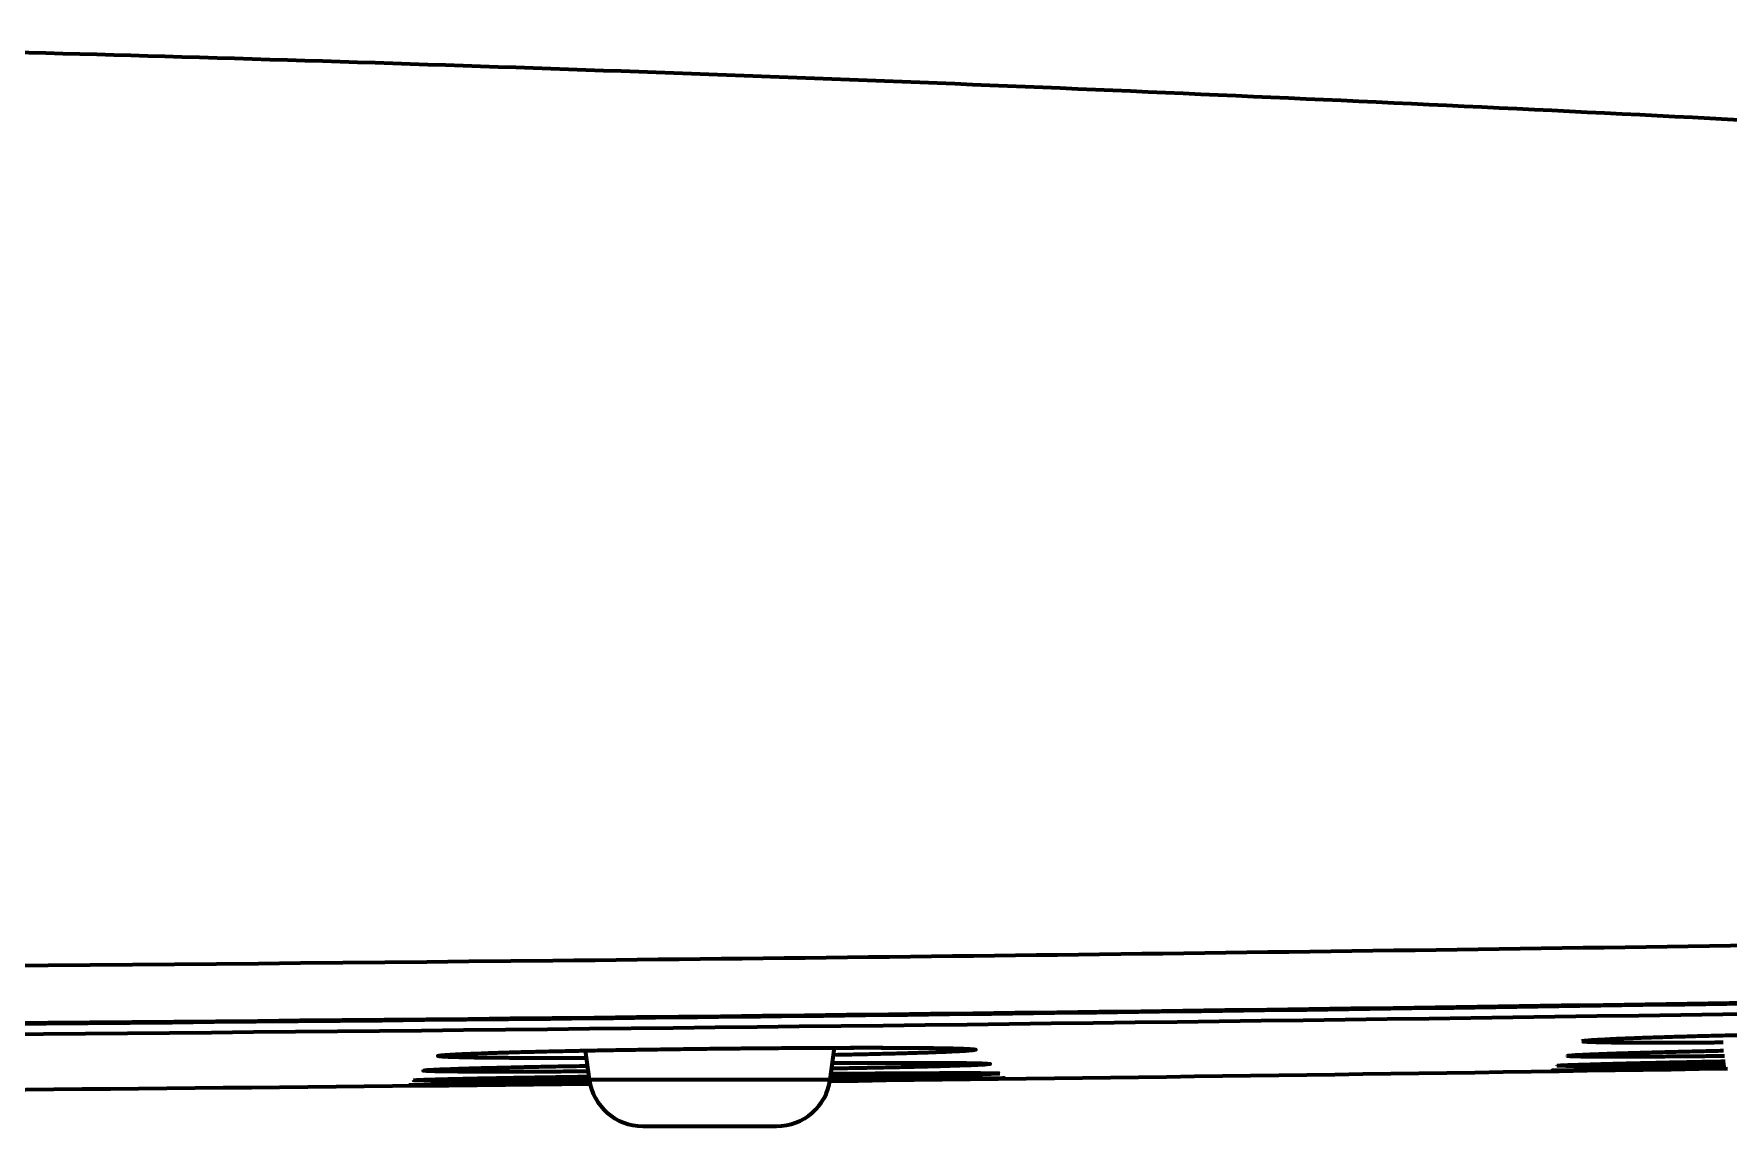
# Model space of a CAD drawing. Extents: x 1919 to 2339, y -1533 to -939.
# Drawn here: x 2106.19 to 2112.43, y -1192.62 to -1188.59 of the extents above; entities that cross this region are included whole.
import ezdxf

# ---------------------------------------------------------------- set-up
doc = ezdxf.new("R2010")
doc.units = 0
doc.header["$LTSCALE"] = 7
doc.header["$MEASUREMENT"] = 0
doc.linetypes.add('CENTER', pattern=[2, 1.25, -0.25, 0.25, -0.25])
doc.layers.add('1', color=1, linetype='CENTER')

msp = doc.modelspace()

# ---------------------------------------------------------------- linework, layer by layer
at = {"layer": '1', "color": 7, "linetype": 'Continuous', "lineweight": 70}
for p, q in [((2108.2213, -1192.3391), (2108.2362, -1192.4454)), ((2109.1244, -1192.4454), (2109.1407, -1192.3285)), ((2111.8036, -1192.395), (2111.8034, -1192.3946)), ((2111.8398, -1192.3591), (2111.8397, -1192.3584)), ((2108.2362, -1192.4454), (2109.1244, -1192.4454)), ((2109.7486, -1192.4234), (2109.7484, -1192.4237)), ((2108.4342, -1192.6177), (2108.9263, -1192.6177))]:
    msp.add_line(p, q, dxfattribs=at)
for centre, radius, start, end in [((2098.1805, -291.6362), 900.8816, 270.6960033, 270.9063289), ((2098.1805, -291.6362), 900.8816, 270.4281412, 270.6397413), ((2108.4342, -1192.4177), 0.2, 187.96961, 270), ((2108.9263, -1192.4177), 0.2, 270, 352.03039)]:
    msp.add_arc(centre, radius, start, end, dxfattribs=at)
for points, knots in [([(2127.2506, -1190.0956), (2125.9301, -1189.9508), (2123.2334, -1189.6763), (2119.1553, -1189.3277), (2115.0188, -1189.0403), (2110.8787, -1188.8193), (2106.7809, -1188.6658), (2104.0632, -1188.6079), (2102.7266, -1188.5898)], [0, 0, 0, 0, 0.162131, 0.330841, 0.499532, 0.668206, 0.836864, 1, 1, 1, 1]), ([(2118.0178, -1191.8528), (2117.1919, -1191.87), (2116.3659, -1191.8862), (2114.7137, -1191.9163), (2112.2351, -1191.9583), (2109.7559, -1191.9907), (2104.7965, -1192.0424), (2101.4889, -1192.0596), (2094.8713, -1192.0596), (2088.2563, -1192.0251), (2081.6467, -1191.9217), (2078.3433, -1191.8528)], [0, 0, 0, 0, 0.0625, 0.0625, 0.125, 0.25, 0.25, 0.5, 0.5, 0.75, 1, 1, 1, 1]), ([(2078.3493, -1192.0631), (2081.6518, -1192.1321), (2088.2595, -1192.2355), (2094.8726, -1192.27), (2101.4884, -1192.27), (2108.1015, -1192.2355), (2114.7093, -1192.1321), (2118.0118, -1192.0631)], [0, 0, 0, 0, 0.25, 0.5, 0.5, 0.75, 1, 1, 1, 1]), ([(2117.9994, -1192.0676), (2117.5869, -1192.0762), (2117.1743, -1192.0846), (2116.3491, -1192.1007), (2115.1111, -1192.1241), (2112.222, -1192.1731), (2109.745, -1192.2054), (2104.79, -1192.2571), (2101.4855, -1192.2744), (2094.8741, -1192.2743), (2088.2653, -1192.2399), (2081.662, -1192.1365), (2078.3616, -1192.0676)], [0, 0, 0, 0, 0.03125, 0.03125, 0.0625, 0.125, 0.25, 0.25, 0.5, 0.5, 0.75, 1, 1, 1, 1]), ([(2111.8938, -1192.3043), (2111.8943, -1192.304), (2111.8953, -1192.3038), (2111.8991, -1192.303), (2111.9032, -1192.3024), (2111.9118, -1192.3015), (2111.9151, -1192.3012), (2111.9223, -1192.3006), (2111.9263, -1192.3003), (2111.9394, -1192.2994), (2111.9598, -1192.2981), (2111.9859, -1192.2968), (2112.0077, -1192.2958), (2112.0153, -1192.2954), (2112.0273, -1192.2949), (2112.0314, -1192.2948), (2112.0397, -1192.2944), (2112.044, -1192.2942), (2112.0656, -1192.2934), (2112.1027, -1192.292), (2112.1444, -1192.2905), (2112.1884, -1192.2891), (2112.2116, -1192.2884), (2112.2422, -1192.2875), (2112.2484, -1192.2873), (2112.2608, -1192.2869), (2112.2797, -1192.2864), (2112.299, -1192.2859), (2112.3381, -1192.2848), (2112.3919, -1192.2834), (2112.4488, -1192.2821), (2112.4926, -1192.281), (2112.5074, -1192.2807), (2112.53, -1192.2802), (2112.5375, -1192.28), (2112.5526, -1192.2797), (2112.5602, -1192.2795), (2112.5982, -1192.2787), (2112.6595, -1192.2775), (2112.722, -1192.2763), (2112.7851, -1192.2752), (2112.8169, -1192.2746), (2112.8811, -1192.2735), (2112.913, -1192.273), (2112.9763, -1192.2721), (2113.0391, -1192.2712), (2113.101, -1192.2704), (2113.1394, -1192.2699), (2113.1471, -1192.2699), (2113.1624, -1192.2697), (2113.17, -1192.2696), (2113.1928, -1192.2693), (2113.2078, -1192.2692), (2113.2523, -1192.2687), (2113.3101, -1192.2682), (2113.3649, -1192.2678), (2113.4183, -1192.2675), (2113.4443, -1192.2673), (2113.4695, -1192.2672)], [0, 0, 0, 0, 0.02231, 0.02231, 0.06675, 0.06675, 0.088971, 0.088971, 0.111191, 0.111191, 0.155631, 0.200072, 0.200072, 0.222292, 0.222292, 0.233402, 0.233402, 0.244512, 0.244512, 0.288953, 0.333393, 0.333393, 0.377834, 0.377834, 0.388944, 0.388944, 0.400054, 0.422274, 0.422274, 0.466714, 0.511155, 0.511155, 0.533375, 0.533375, 0.544485, 0.544485, 0.555595, 0.555595, 0.600036, 0.644476, 0.644476, 0.688917, 0.688917, 0.733357, 0.733357, 0.777798, 0.822238, 0.822238, 0.833348, 0.833348, 0.844458, 0.844458, 0.866679, 0.866679, 0.911119, 0.95556, 0.95556, 1, 1, 1, 1]), ([(2107.6794, -1192.3585), (2107.6797, -1192.3584), (2107.6801, -1192.3582), (2107.6816, -1192.3578), (2107.683, -1192.3576), (2107.6884, -1192.3568), (2107.6987, -1192.3556), (2107.7152, -1192.3545), (2107.7299, -1192.3536), (2107.7351, -1192.3533), (2107.7437, -1192.3528), (2107.7466, -1192.3527), (2107.7527, -1192.3524), (2107.7558, -1192.3522), (2107.7719, -1192.3515), (2107.8004, -1192.3502), (2107.8342, -1192.349), (2107.8708, -1192.3477), (2107.8904, -1192.3471), (2107.9167, -1192.3463), (2107.9221, -1192.3461), (2107.9329, -1192.3458), (2107.9493, -1192.3453), (2107.9663, -1192.3449), (2108.0011, -1192.3439), (2108.0495, -1192.3427), (2108.1019, -1192.3415), (2108.1427, -1192.3406), (2108.1566, -1192.3403), (2108.1778, -1192.3399), (2108.1849, -1192.3398), (2108.1992, -1192.3395), (2108.2064, -1192.3393), (2108.2425, -1192.3386), (2108.3014, -1192.3375), (2108.3624, -1192.3365), (2108.4246, -1192.3355), (2108.4562, -1192.335), (2108.5044, -1192.3343), (2108.5205, -1192.334), (2108.5528, -1192.3336), (2108.5689, -1192.3334), (2108.6172, -1192.3328), (2108.6818, -1192.332), (2108.7464, -1192.3313), (2108.7868, -1192.3309), (2108.7949, -1192.3308), (2108.8111, -1192.3306), (2108.8191, -1192.3306), (2108.8434, -1192.3303), (2108.8594, -1192.3302), (2108.9071, -1192.3298), (2108.9696, -1192.3293), (2109.0301, -1192.329), (2109.0895, -1192.3287), (2109.1188, -1192.3286), (2109.1475, -1192.3285)], [0, 0, 0, 0, 0.011619, 0.011619, 0.035726, 0.035726, 0.08394, 0.132154, 0.132154, 0.156261, 0.156261, 0.168314, 0.168314, 0.180367, 0.180367, 0.228581, 0.276795, 0.276795, 0.325008, 0.325008, 0.337062, 0.337062, 0.349115, 0.373222, 0.373222, 0.421436, 0.469649, 0.469649, 0.493756, 0.493756, 0.50581, 0.50581, 0.517863, 0.517863, 0.566077, 0.614291, 0.614291, 0.662504, 0.662504, 0.686611, 0.686611, 0.710718, 0.710718, 0.758932, 0.807145, 0.807145, 0.819199, 0.819199, 0.831252, 0.831252, 0.855359, 0.855359, 0.903573, 0.951786, 0.951786, 1, 1, 1, 1]), ([(2109.1368, -1192.3285), (2109.1626, -1192.3284), (2109.2355, -1192.3283), (2109.3472, -1192.3283), (2109.4601, -1192.3289), (2109.5498, -1192.3301), (2109.6089, -1192.3316), (2109.6356, -1192.333), (2109.6412, -1192.3336), (2109.6412, -1192.3336)], [0, 0, 0, 0, 0.091839, 0.268061, 0.445167, 0.621354, 0.796779, 0.936135, 1, 1, 1, 1]), ([(2109.6573, -1192.3374), (2109.6566, -1192.3375), (2109.6527, -1192.3382), (2109.6465, -1192.3388), (2109.6364, -1192.3397), (2109.6327, -1192.34), (2109.6264, -1192.3404), (2109.6243, -1192.3406), (2109.6197, -1192.3409), (2109.6173, -1192.341), (2109.6051, -1192.3418), (2109.5825, -1192.343), (2109.5542, -1192.3442), (2109.5231, -1192.3454), (2109.5061, -1192.3461), (2109.483, -1192.3469), (2109.4783, -1192.347), (2109.4687, -1192.3473), (2109.4542, -1192.3478), (2109.439, -1192.3483), (2109.4077, -1192.3492), (2109.3638, -1192.3505), (2109.3154, -1192.3517), (2109.2774, -1192.3526), (2109.2644, -1192.3529), (2109.2379, -1192.3535), (2109.2245, -1192.3538), (2109.1888, -1192.3546), (2109.1663, -1192.3551), (2109.1433, -1192.3555)], [0, 0, 0, 0, 0.022324, 0.121985, 0.121985, 0.171815, 0.171815, 0.196731, 0.196731, 0.221646, 0.221646, 0.321307, 0.420968, 0.420968, 0.52063, 0.52063, 0.545545, 0.545545, 0.57046, 0.620291, 0.620291, 0.719952, 0.819613, 0.819613, 0.869444, 0.869444, 0.919274, 0.919274, 1, 1, 1, 1]), ([(2109.1475, -1192.3285), (2109.1761, -1192.3284), (2109.2038, -1192.3283), (2109.2572, -1192.3283), (2109.3087, -1192.3283), (2109.3562, -1192.3284), (2109.3847, -1192.3285), (2109.3903, -1192.3286), (2109.4015, -1192.3286), (2109.407, -1192.3286), (2109.4232, -1192.3287), (2109.4337, -1192.3288), (2109.4641, -1192.3291), (2109.5019, -1192.3294), (2109.5345, -1192.3299), (2109.5569, -1192.3303), (2109.5641, -1192.3305), (2109.5777, -1192.3308), (2109.5841, -1192.3309), (2109.6023, -1192.3314), (2109.6128, -1192.3318), (2109.6308, -1192.3325), (2109.6383, -1192.3329), (2109.6502, -1192.3338), (2109.6546, -1192.3342), (2109.6581, -1192.3348), (2109.6587, -1192.3349), (2109.6597, -1192.3352), (2109.6609, -1192.3355), (2109.6612, -1192.3359), (2109.6607, -1192.3366), (2109.6595, -1192.337), (2109.6573, -1192.3374)], [0, 0, 0, 0, 0.084919, 0.084919, 0.169837, 0.254756, 0.254756, 0.275985, 0.275985, 0.297215, 0.297215, 0.339674, 0.339674, 0.424593, 0.509511, 0.509511, 0.55197, 0.55197, 0.59443, 0.59443, 0.679348, 0.679348, 0.764267, 0.764267, 0.849185, 0.849185, 0.870415, 0.870415, 0.891645, 0.934104, 0.934104, 1, 1, 1, 1]), ([(2111.8397, -1192.3584), (2111.8399, -1192.3584), (2111.8401, -1192.3583), (2111.8418, -1192.3579), (2111.8481, -1192.357), (2111.8608, -1192.3561), (2111.8729, -1192.3553), (2111.8773, -1192.3551), (2111.8845, -1192.3547), (2111.887, -1192.3546), (2111.8923, -1192.3543), (2111.895, -1192.3542), (2111.909, -1192.3535), (2111.9344, -1192.3524), (2111.9656, -1192.3512), (2111.9998, -1192.35), (2112.0183, -1192.3494), (2112.0433, -1192.3486), (2112.0484, -1192.3485), (2112.0588, -1192.3482), (2112.0745, -1192.3477), (2112.0909, -1192.3472), (2112.1244, -1192.3462), (2112.1715, -1192.345), (2112.223, -1192.3436), (2112.2634, -1192.3426), (2112.2771, -1192.3423), (2112.3052, -1192.3416), (2112.3194, -1192.3413), (2112.3607, -1192.3404), (2112.3882, -1192.3397), (2112.4163, -1192.3391)], [0, 0, 0, 0, 0.01487, 0.01487, 0.104976, 0.195082, 0.195082, 0.240135, 0.240135, 0.262662, 0.262662, 0.285188, 0.285188, 0.375295, 0.465401, 0.465401, 0.555507, 0.555507, 0.578033, 0.578033, 0.60056, 0.645613, 0.645613, 0.735719, 0.825825, 0.825825, 0.870878, 0.870878, 0.915931, 0.915931, 1, 1, 1, 1]), ([(2112.4148, -1192.3096), (2112.4105, -1192.3097), (2112.4061, -1192.3097), (2112.3948, -1192.3098), (2112.3877, -1192.3099), (2112.3669, -1192.31), (2112.3532, -1192.3101), (2112.3129, -1192.3104), (2112.2869, -1192.3105), (2112.2494, -1192.3106), (2112.231, -1192.3107), (2112.2131, -1192.3107), (2112.2013, -1192.3108), (2112.1955, -1192.3108), (2112.1666, -1192.3108), (2112.1449, -1192.3108), (2112.1038, -1192.3107), (2112.0652, -1192.3106), (2112.0316, -1192.3103), (2112.0122, -1192.3101), (2112.0084, -1192.31), (2112.0009, -1192.3099), (2111.9973, -1192.3099), (2111.9866, -1192.3097), (2111.9799, -1192.3096), (2111.9609, -1192.3092), (2111.9386, -1192.3087), (2111.9221, -1192.308), (2111.912, -1192.3074), (2111.909, -1192.3072), (2111.9051, -1192.3069), (2111.9039, -1192.3068), (2111.9017, -1192.3066), (2111.9006, -1192.3065), (2111.8981, -1192.3062), (2111.8968, -1192.306), (2111.8958, -1192.3058)], [0, 0, 0, 0, 0.014881, 0.014881, 0.039038, 0.039038, 0.087351, 0.087351, 0.183979, 0.183979, 0.232293, 0.25645, 0.25645, 0.280607, 0.280607, 0.377234, 0.377234, 0.473862, 0.570489, 0.570489, 0.594646, 0.594646, 0.618803, 0.618803, 0.667117, 0.667117, 0.763745, 0.860372, 0.860372, 0.908686, 0.908686, 0.932843, 0.932843, 0.957, 0.957, 1, 1, 1, 1]), ([(2107.6358, -1192.4144), (2107.6346, -1192.4143), (2107.6334, -1192.4142), (2107.6314, -1192.414), (2107.6286, -1192.4138), (2107.6268, -1192.4135), (2107.6249, -1192.4131), (2107.6246, -1192.4128), (2107.6251, -1192.4126)], [0, 0, 0, 0, 0.146199, 0.146199, 0.292397, 0.584795, 0.584795, 1, 1, 1, 1]), ([(2107.6251, -1192.4126), (2107.6254, -1192.4124), (2107.627, -1192.4119), (2107.6314, -1192.4114), (2107.639, -1192.4107), (2107.642, -1192.4105), (2107.6471, -1192.4102), (2107.6489, -1192.4101), (2107.6527, -1192.4098), (2107.6547, -1192.4097), (2107.6652, -1192.4091), (2107.6852, -1192.4082), (2107.7114, -1192.4072), (2107.7333, -1192.4064), (2107.741, -1192.4062), (2107.7532, -1192.4058), (2107.7573, -1192.4056), (2107.7658, -1192.4054), (2107.7702, -1192.4052), (2107.7924, -1192.4046), (2107.8115, -1192.404), (2107.8522, -1192.403), (2107.8955, -1192.4019), (2107.9438, -1192.4008), (2107.9756, -1192.4001), (2107.982, -1192.3999), (2107.9951, -1192.3997), (2108.0017, -1192.3995), (2108.0217, -1192.3991), (2108.0353, -1192.3988), (2108.0765, -1192.398), (2108.1333, -1192.3969), (2108.1933, -1192.3959), (2108.2243, -1192.3954), (2108.2244, -1192.3954), (2108.2245, -1192.3954)], [0, 0, 0, 0, 0.025678, 0.114228, 0.114228, 0.158503, 0.158503, 0.180641, 0.180641, 0.202779, 0.202779, 0.291329, 0.37988, 0.37988, 0.424155, 0.424155, 0.446293, 0.446293, 0.468431, 0.468431, 0.556981, 0.556981, 0.645532, 0.734082, 0.734082, 0.75622, 0.75622, 0.778358, 0.778358, 0.822633, 0.822633, 0.911184, 0.999734, 0.999734, 1, 1, 1, 1]), ([(2108.2314, -1192.4163), (2108.2277, -1192.4163), (2108.224, -1192.4163), (2108.1893, -1192.4165), (2108.1592, -1192.4167), (2108.1009, -1192.417), (2108.0727, -1192.4171), (2108.0181, -1192.4173), (2107.9917, -1192.4174), (2107.9599, -1192.4174), (2107.9536, -1192.4174), (2107.9411, -1192.4174), (2107.9227, -1192.4175), (2107.9051, -1192.4175), (2107.8708, -1192.4174), (2107.8277, -1192.4174), (2107.79, -1192.4172), (2107.7637, -1192.417), (2107.7552, -1192.4169), (2107.7431, -1192.4168), (2107.7392, -1192.4168), (2107.7315, -1192.4167), (2107.7277, -1192.4166), (2107.7095, -1192.4164), (2107.6835, -1192.416), (2107.6639, -1192.4155), (2107.6474, -1192.415), (2107.6408, -1192.4147), (2107.6358, -1192.4144)], [0, 0, 0, 0, 0.011662, 0.011662, 0.110496, 0.110496, 0.20933, 0.20933, 0.308164, 0.308164, 0.332872, 0.332872, 0.357581, 0.406997, 0.406997, 0.505831, 0.604665, 0.604665, 0.654082, 0.654082, 0.67879, 0.67879, 0.703499, 0.703499, 0.802332, 0.901166, 0.901166, 1, 1, 1, 1]), ([(2107.6818, -1192.3602), (2107.6794, -1192.3598), (2107.6784, -1192.3594), (2107.6789, -1192.3587), (2107.6791, -1192.3586), (2107.6794, -1192.3585)], [0, 0, 0, 0, 0.782352, 0.782352, 1, 1, 1, 1]), ([(2108.2217, -1192.3665), (2108.2116, -1192.3665), (2108.2017, -1192.3665), (2108.1776, -1192.3666), (2108.1565, -1192.3667), (2108.1358, -1192.3667), (2108.1221, -1192.3667), (2108.1153, -1192.3667), (2108.0816, -1192.3668), (2108.0558, -1192.3668), (2108.0063, -1192.3667), (2107.959, -1192.3666), (2107.9161, -1192.3663), (2107.8907, -1192.3661), (2107.8857, -1192.3661), (2107.8758, -1192.366), (2107.8709, -1192.3659), (2107.8566, -1192.3658), (2107.8474, -1192.3657), (2107.8209, -1192.3654), (2107.7884, -1192.3649), (2107.7615, -1192.3643), (2107.7434, -1192.3638), (2107.7378, -1192.3636), (2107.7298, -1192.3634), (2107.7273, -1192.3633), (2107.7223, -1192.3631), (2107.72, -1192.363), (2107.7086, -1192.3625), (2107.7012, -1192.3621), (2107.6894, -1192.3613), (2107.6851, -1192.3608), (2107.6821, -1192.3603), (2107.6819, -1192.3603), (2107.6818, -1192.3602)], [0, 0, 0, 0, 0.033221, 0.033221, 0.081229, 0.105233, 0.105233, 0.129237, 0.129237, 0.225252, 0.225252, 0.321267, 0.417283, 0.417283, 0.441286, 0.441286, 0.46529, 0.46529, 0.513298, 0.513298, 0.609313, 0.705329, 0.705329, 0.753336, 0.753336, 0.77734, 0.77734, 0.801344, 0.801344, 0.897359, 0.897359, 0.993375, 0.993375, 1, 1, 1, 1]), ([(2109.7123, -1192.3891), (2109.7123, -1192.3891), (2109.7123, -1192.3891), (2109.7104, -1192.3895), (2109.7035, -1192.3904), (2109.6901, -1192.3913), (2109.6775, -1192.3919), (2109.6729, -1192.3922), (2109.6653, -1192.3925), (2109.6627, -1192.3927), (2109.6572, -1192.3929), (2109.6544, -1192.393), (2109.6398, -1192.3937), (2109.6135, -1192.3947), (2109.5813, -1192.3957), (2109.5461, -1192.3968), (2109.527, -1192.3973), (2109.5012, -1192.398), (2109.496, -1192.3981), (2109.4854, -1192.3984), (2109.4692, -1192.3988), (2109.4524, -1192.3992), (2109.418, -1192.4), (2109.3697, -1192.4011), (2109.3169, -1192.4022), (2109.2825, -1192.4029), (2109.2755, -1192.403), (2109.2615, -1192.4033), (2109.2543, -1192.4034), (2109.2328, -1192.4039), (2109.2183, -1192.4041), (2109.1815, -1192.4048), (2109.159, -1192.4052), (2109.1362, -1192.4056)], [0, 0, 0, 0, 0.000931, 0.000931, 0.093867, 0.186804, 0.186804, 0.233272, 0.233272, 0.256507, 0.256507, 0.279741, 0.279741, 0.372677, 0.465614, 0.465614, 0.558551, 0.558551, 0.581785, 0.581785, 0.605019, 0.651488, 0.651488, 0.744424, 0.837361, 0.837361, 0.860595, 0.860595, 0.883829, 0.883829, 0.930298, 0.930298, 1, 1, 1, 1]), ([(2109.1394, -1192.3848), (2109.1625, -1192.3847), (2109.1852, -1192.3846), (2109.2366, -1192.3843), (2109.265, -1192.3842), (2109.2995, -1192.3841), (2109.3064, -1192.3841), (2109.3199, -1192.384), (2109.34, -1192.384), (2109.3594, -1192.3839), (2109.3973, -1192.3839), (2109.4454, -1192.3838), (2109.4885, -1192.3839), (2109.5191, -1192.384), (2109.5289, -1192.3841), (2109.5432, -1192.3841), (2109.5479, -1192.3842), (2109.5571, -1192.3842), (2109.5616, -1192.3843), (2109.5836, -1192.3844), (2109.6157, -1192.3847), (2109.6418, -1192.3851), (2109.659, -1192.3854), (2109.6643, -1192.3856), (2109.6718, -1192.3857), (2109.6742, -1192.3858), (2109.6787, -1192.3859), (2109.6809, -1192.386), (2109.6912, -1192.3863), (2109.7044, -1192.3869), (2109.711, -1192.3876), (2109.7128, -1192.388), (2109.713, -1192.3881), (2109.7132, -1192.3882)], [0, 0, 0, 0, 0.069682, 0.069682, 0.161249, 0.161249, 0.184141, 0.184141, 0.207032, 0.252816, 0.252816, 0.344383, 0.435949, 0.435949, 0.481733, 0.481733, 0.504625, 0.504625, 0.527516, 0.527516, 0.619083, 0.71065, 0.71065, 0.756433, 0.756433, 0.779325, 0.779325, 0.802217, 0.802217, 0.893783, 0.98535, 0.98535, 1, 1, 1, 1]), ([(2109.7132, -1192.3882), (2109.7133, -1192.3882), (2109.7134, -1192.3882), (2109.7136, -1192.3883), (2109.7138, -1192.3886), (2109.7131, -1192.3889), (2109.7123, -1192.3891)], [0, 0, 0, 0, 0.108444, 0.108444, 0.409651, 1, 1, 1, 1]), ([(2112.425, -1192.4045), (2112.4186, -1192.4046), (2112.4122, -1192.4047), (2112.3898, -1192.4051), (2112.374, -1192.4053), (2112.3505, -1192.4057), (2112.3427, -1192.4058), (2112.3272, -1192.406), (2112.3195, -1192.4061), (2112.2813, -1192.4067), (2112.2519, -1192.4071), (2112.1953, -1192.408), (2112.1409, -1192.4088), (2112.0908, -1192.4095), (2112.0609, -1192.4099), (2112.055, -1192.41), (2112.0433, -1192.4101), (2112.0376, -1192.4102), (2112.0206, -1192.4104), (2112.0097, -1192.4106), (2111.9781, -1192.411), (2111.9388, -1192.4115), (2111.9055, -1192.4119), (2111.8827, -1192.4122), (2111.8754, -1192.4123), (2111.8652, -1192.4124), (2111.8618, -1192.4124), (2111.8554, -1192.4125), (2111.8523, -1192.4125), (2111.8372, -1192.4127), (2111.8269, -1192.4128), (2111.8096, -1192.4129), (2111.8027, -1192.4129), (2111.7921, -1192.4129), (2111.7885, -1192.4129), (2111.7862, -1192.4129), (2111.7859, -1192.4128), (2111.7854, -1192.4128), (2111.785, -1192.4128), (2111.7856, -1192.4127), (2111.788, -1192.4125), (2111.7947, -1192.4123), (2111.8082, -1192.4119), (2111.8209, -1192.4116), (2111.8256, -1192.4115), (2111.8333, -1192.4113), (2111.836, -1192.4112), (2111.8415, -1192.4111), (2111.8444, -1192.411), (2111.8592, -1192.4107), (2111.886, -1192.4101), (2111.9189, -1192.4094), (2111.9549, -1192.4087), (2111.9745, -1192.4083), (2112.0009, -1192.4078), (2112.0062, -1192.4077), (2112.0171, -1192.4075), (2112.0337, -1192.4072), (2112.0509, -1192.4069), (2112.0863, -1192.4062), (2112.1359, -1192.4053), (2112.1902, -1192.4043), (2112.2256, -1192.4037), (2112.2328, -1192.4035), (2112.2473, -1192.4033), (2112.2546, -1192.4031), (2112.2767, -1192.4027), (2112.2917, -1192.4025), (2112.3372, -1192.4017), (2112.3763, -1192.401), (2112.4167, -1192.4003), (2112.425, -1192.4002)], [0, 0, 0, 0, 0.008525, 0.008525, 0.029838, 0.029838, 0.040494, 0.040494, 0.051151, 0.051151, 0.093777, 0.093777, 0.136402, 0.179028, 0.179028, 0.189685, 0.189685, 0.200341, 0.200341, 0.221654, 0.221654, 0.26428, 0.306905, 0.306905, 0.328218, 0.328218, 0.338875, 0.338875, 0.349531, 0.349531, 0.392157, 0.392157, 0.434783, 0.434783, 0.477408, 0.477408, 0.488065, 0.488065, 0.498721, 0.520034, 0.520034, 0.56266, 0.605286, 0.605286, 0.626598, 0.626598, 0.637255, 0.637255, 0.647911, 0.647911, 0.690537, 0.733163, 0.733163, 0.775789, 0.775789, 0.786445, 0.786445, 0.797101, 0.818414, 0.818414, 0.86104, 0.903666, 0.903666, 0.914322, 0.914322, 0.924979, 0.924979, 0.946292, 0.946292, 0.988917, 1, 1, 1, 1]), ([(2111.8034, -1192.3946), (2111.8036, -1192.3946), (2111.8039, -1192.3945), (2111.8059, -1192.3942), (2111.8125, -1192.3936), (2111.8257, -1192.3929), (2111.8381, -1192.3924), (2111.8427, -1192.3922), (2111.8502, -1192.3919), (2111.8528, -1192.3918), (2111.8583, -1192.3916), (2111.8611, -1192.3915), (2111.8756, -1192.391), (2111.9019, -1192.3902), (2111.9343, -1192.3892), (2111.9696, -1192.3883), (2111.9888, -1192.3878), (2112.0147, -1192.3871), (2112.02, -1192.387), (2112.0307, -1192.3867), (2112.047, -1192.3863), (2112.0639, -1192.3859), (2112.0987, -1192.3851), (2112.1474, -1192.3839), (2112.2007, -1192.3828), (2112.2425, -1192.3819), (2112.2567, -1192.3816), (2112.2858, -1192.381), (2112.3005, -1192.3807), (2112.3452, -1192.3798), (2112.3806, -1192.3791), (2112.4169, -1192.3784), (2112.4219, -1192.3783)], [0, 0, 0, 0, 0.024053, 0.024053, 0.111527, 0.199001, 0.199001, 0.242738, 0.242738, 0.264607, 0.264607, 0.286475, 0.286475, 0.373949, 0.461423, 0.461423, 0.548897, 0.548897, 0.570765, 0.570765, 0.592634, 0.636371, 0.636371, 0.723845, 0.811319, 0.811319, 0.855056, 0.855056, 0.898793, 0.898793, 0.986267, 1, 1, 1, 1]), ([(2112.4233, -1192.3911), (2112.4204, -1192.3911), (2112.4174, -1192.3912), (2112.3988, -1192.3914), (2112.3833, -1192.3916), (2112.3602, -1192.3919), (2112.3525, -1192.392), (2112.3372, -1192.3922), (2112.3296, -1192.3923), (2112.2921, -1192.3928), (2112.2631, -1192.3931), (2112.2074, -1192.3937), (2112.1538, -1192.3943), (2112.1045, -1192.3948), (2112.0751, -1192.3951), (2112.0693, -1192.3951), (2112.0578, -1192.3952), (2112.0521, -1192.3953), (2112.0354, -1192.3954), (2112.0246, -1192.3955), (2111.9935, -1192.3957), (2111.9548, -1192.396), (2111.9219, -1192.3961), (2111.8995, -1192.3961), (2111.8924, -1192.3962), (2111.8789, -1192.3962), (2111.8725, -1192.3962), (2111.8547, -1192.3961), (2111.8445, -1192.3961), (2111.8274, -1192.3959), (2111.8206, -1192.3958), (2111.8101, -1192.3955), (2111.8066, -1192.3953), (2111.8043, -1192.3951), (2111.8039, -1192.395), (2111.8036, -1192.395), (2111.8036, -1192.395), (2111.8036, -1192.395)], [0, 0, 0, 0, 0.008187, 0.008187, 0.052205, 0.052205, 0.074214, 0.074214, 0.096223, 0.096223, 0.18426, 0.18426, 0.272296, 0.360332, 0.360332, 0.382341, 0.382341, 0.40435, 0.40435, 0.448368, 0.448368, 0.536404, 0.62444, 0.62444, 0.668458, 0.668458, 0.712476, 0.712476, 0.800512, 0.800512, 0.888548, 0.888548, 0.976584, 0.976584, 0.998593, 0.998593, 1, 1, 1, 1]), ([(2112.4196, -1192.3596), (2112.4081, -1192.3597), (2112.3968, -1192.3598), (2112.3781, -1192.36), (2112.3707, -1192.3601), (2112.3559, -1192.3602), (2112.3486, -1192.3603), (2112.3122, -1192.3607), (2112.2842, -1192.3609), (2112.2303, -1192.3613), (2112.1785, -1192.3617), (2112.1308, -1192.362), (2112.1024, -1192.3621), (2112.0968, -1192.3621), (2112.0857, -1192.3622), (2112.0802, -1192.3622), (2112.064, -1192.3622), (2112.0536, -1192.3622), (2112.0234, -1192.3623), (2111.9861, -1192.3623), (2111.9543, -1192.3621), (2111.9325, -1192.362), (2111.9256, -1192.3619), (2111.9159, -1192.3618), (2111.9127, -1192.3618), (2111.9065, -1192.3617), (2111.9035, -1192.3617), (2111.8892, -1192.3615), (2111.8793, -1192.3613), (2111.8628, -1192.3608), (2111.8561, -1192.3606), (2111.846, -1192.36), (2111.8425, -1192.3597), (2111.8404, -1192.3593), (2111.8401, -1192.3592), (2111.8398, -1192.3591)], [0, 0, 0, 0, 0.034113, 0.034113, 0.056674, 0.056674, 0.079235, 0.079235, 0.16948, 0.16948, 0.259724, 0.349969, 0.349969, 0.37253, 0.37253, 0.395091, 0.395091, 0.440214, 0.440214, 0.530458, 0.620703, 0.620703, 0.665826, 0.665826, 0.688387, 0.688387, 0.710948, 0.710948, 0.801193, 0.801193, 0.891437, 0.891437, 0.981682, 0.981682, 1, 1, 1, 1]), ([(2107.583, -1192.4668), (2107.5817, -1192.4668), (2107.5805, -1192.4668), (2107.5782, -1192.4668), (2107.5753, -1192.4667), (2107.5733, -1192.4667), (2107.5714, -1192.4666), (2107.571, -1192.4666), (2107.5711, -1192.4665)], [0, 0, 0, 0, 0.161397, 0.161397, 0.322794, 0.645587, 0.645587, 1, 1, 1, 1]), ([(2107.5711, -1192.4665), (2107.5712, -1192.4665), (2107.5725, -1192.4664), (2107.5776, -1192.4662), (2107.5855, -1192.466), (2107.5885, -1192.4659), (2107.5956, -1192.4658), (2107.5996, -1192.4657), (2107.6127, -1192.4654), (2107.6335, -1192.465), (2107.6608, -1192.4645), (2107.6838, -1192.4642), (2107.6918, -1192.464), (2107.7045, -1192.4638), (2107.7089, -1192.4638), (2107.7178, -1192.4636), (2107.7223, -1192.4636), (2107.7456, -1192.4632), (2107.7656, -1192.4629), (2107.8083, -1192.4623), (2107.8536, -1192.4616), (2107.9042, -1192.4609), (2107.9376, -1192.4605), (2107.9444, -1192.4604), (2107.9581, -1192.4602), (2107.965, -1192.4601), (2107.986, -1192.4598), (2108.0002, -1192.4596), (2108.0435, -1192.4591), (2108.103, -1192.4583), (2108.1661, -1192.4575), (2108.2125, -1192.4569), (2108.2267, -1192.4567), (2108.241, -1192.4565)], [0, 0, 0, 0, 0.03795, 0.122104, 0.122104, 0.164181, 0.164181, 0.206258, 0.206258, 0.290412, 0.374566, 0.374566, 0.416643, 0.416643, 0.437682, 0.437682, 0.458721, 0.458721, 0.542875, 0.542875, 0.627029, 0.711183, 0.711183, 0.732222, 0.732222, 0.75326, 0.75326, 0.795337, 0.795337, 0.879491, 0.963645, 0.963645, 1, 1, 1, 1]), ([(2108.2425, -1192.461), (2108.2364, -1192.461), (2108.2303, -1192.4611), (2108.2159, -1192.4613), (2108.2077, -1192.4614), (2108.1669, -1192.4618), (2108.1352, -1192.4621), (2108.0738, -1192.4628), (2108.0441, -1192.4631), (2107.9866, -1192.4636), (2107.9588, -1192.4639), (2107.9253, -1192.4642), (2107.9187, -1192.4643), (2107.9056, -1192.4644), (2107.8861, -1192.4646), (2107.8675, -1192.4648), (2107.8314, -1192.4651), (2107.786, -1192.4655), (2107.7462, -1192.4658), (2107.7184, -1192.4661), (2107.7095, -1192.4661), (2107.6967, -1192.4662), (2107.6925, -1192.4663), (2107.6844, -1192.4663), (2107.6804, -1192.4663), (2107.6611, -1192.4665), (2107.6337, -1192.4667), (2107.6129, -1192.4667), (2107.5954, -1192.4668), (2107.5883, -1192.4668), (2107.583, -1192.4668)], [0, 0, 0, 0, 0.017541, 0.017541, 0.041503, 0.041503, 0.137353, 0.137353, 0.233202, 0.233202, 0.329052, 0.329052, 0.353015, 0.353015, 0.376977, 0.424902, 0.424902, 0.520752, 0.616601, 0.616601, 0.664526, 0.664526, 0.688488, 0.688488, 0.712451, 0.712451, 0.808301, 0.90415, 0.90415, 1, 1, 1, 1]), ([(2107.6005, -1192.4496), (2107.5992, -1192.4495), (2107.598, -1192.4495), (2107.5959, -1192.4494), (2107.593, -1192.4492), (2107.5911, -1192.4491), (2107.5892, -1192.4488), (2107.5888, -1192.4487), (2107.5891, -1192.4486)], [0, 0, 0, 0, 0.153847, 0.153847, 0.307694, 0.615388, 0.615388, 1, 1, 1, 1]), ([(2107.5891, -1192.4486), (2107.5893, -1192.4485), (2107.5908, -1192.4481), (2107.5956, -1192.4477), (2107.6034, -1192.4473), (2107.6065, -1192.4472), (2107.6117, -1192.4469), (2107.6136, -1192.4468), (2107.6175, -1192.4467), (2107.6195, -1192.4466), (2107.6304, -1192.4462), (2107.6509, -1192.4455), (2107.6779, -1192.4447), (2107.7006, -1192.4442), (2107.7085, -1192.444), (2107.721, -1192.4437), (2107.7253, -1192.4436), (2107.7341, -1192.4434), (2107.7386, -1192.4433), (2107.7615, -1192.4427), (2107.7813, -1192.4423), (2107.8233, -1192.4414), (2107.868, -1192.4406), (2107.9179, -1192.4397), (2107.9507, -1192.4391), (2107.9574, -1192.439), (2107.9709, -1192.4387), (2107.9777, -1192.4386), (2107.9983, -1192.4382), (2108.0123, -1192.438), (2108.055, -1192.4373), (2108.1136, -1192.4364), (2108.1757, -1192.4354), (2108.2154, -1192.4348), (2108.2232, -1192.4347), (2108.2311, -1192.4346)], [0, 0, 0, 0, 0.032274, 0.11834, 0.11834, 0.161373, 0.161373, 0.182889, 0.182889, 0.204406, 0.204406, 0.290472, 0.376538, 0.376538, 0.419571, 0.419571, 0.441087, 0.441087, 0.462604, 0.462604, 0.54867, 0.54867, 0.634736, 0.720802, 0.720802, 0.742318, 0.742318, 0.763835, 0.763835, 0.806868, 0.806868, 0.892934, 0.979, 0.979, 1, 1, 1, 1]), ([(2108.2391, -1192.4477), (2108.2361, -1192.4477), (2108.2331, -1192.4477), (2108.222, -1192.4478), (2108.2139, -1192.4479), (2108.1737, -1192.4482), (2108.1426, -1192.4485), (2108.0823, -1192.4489), (2108.0531, -1192.4492), (2107.9965, -1192.4495), (2107.9692, -1192.4497), (2107.9363, -1192.4499), (2107.9298, -1192.4499), (2107.9169, -1192.45), (2107.8979, -1192.4501), (2107.8796, -1192.4502), (2107.8441, -1192.4503), (2107.7995, -1192.4505), (2107.7604, -1192.4505), (2107.7332, -1192.4506), (2107.7244, -1192.4506), (2107.7119, -1192.4505), (2107.7078, -1192.4505), (2107.6998, -1192.4505), (2107.6959, -1192.4505), (2107.677, -1192.4505), (2107.6501, -1192.4504), (2107.6297, -1192.4501), (2107.6126, -1192.4499), (2107.6057, -1192.4497), (2107.6005, -1192.4496)], [0, 0, 0, 0, 0.008896, 0.008896, 0.033069, 0.033069, 0.129762, 0.129762, 0.226455, 0.226455, 0.323148, 0.323148, 0.347322, 0.347322, 0.371495, 0.419841, 0.419841, 0.516534, 0.613228, 0.613228, 0.661574, 0.661574, 0.685747, 0.685747, 0.709921, 0.709921, 0.806614, 0.903307, 0.903307, 1, 1, 1, 1]), ([(2109.1229, -1192.4463), (2109.1277, -1192.4462), (2109.1325, -1192.4462), (2109.1696, -1192.4458), (2109.2011, -1192.4454), (2109.2626, -1192.4448), (2109.2925, -1192.4445), (2109.3289, -1192.4441), (2109.3361, -1192.4441), (2109.3504, -1192.4439), (2109.3715, -1192.4437), (2109.3919, -1192.4435), (2109.4318, -1192.4431), (2109.4824, -1192.4427), (2109.528, -1192.4423), (2109.5601, -1192.442), (2109.5706, -1192.4419), (2109.5857, -1192.4418), (2109.5906, -1192.4417), (2109.6003, -1192.4416), (2109.605, -1192.4416), (2109.6282, -1192.4414), (2109.662, -1192.4412), (2109.6895, -1192.441), (2109.7137, -1192.4409), (2109.7242, -1192.4408), (2109.7419, -1192.4408), (2109.749, -1192.4408), (2109.7596, -1192.4408), (2109.7631, -1192.4408), (2109.7654, -1192.4409), (2109.7657, -1192.4409), (2109.7661, -1192.441), (2109.7664, -1192.441), (2109.7658, -1192.4411), (2109.7631, -1192.4412), (2109.7561, -1192.4415), (2109.7421, -1192.4418), (2109.729, -1192.4421), (2109.7242, -1192.4422), (2109.7163, -1192.4423), (2109.7136, -1192.4424), (2109.7079, -1192.4425), (2109.705, -1192.4425), (2109.6898, -1192.4428), (2109.6623, -1192.4433), (2109.6286, -1192.4438), (2109.5918, -1192.4443), (2109.5718, -1192.4446), (2109.5394, -1192.4451), (2109.5283, -1192.4453), (2109.5055, -1192.4456), (2109.4937, -1192.4458), (2109.4576, -1192.4463), (2109.407, -1192.447), (2109.3517, -1192.4477), (2109.3155, -1192.4482), (2109.3082, -1192.4483), (2109.2934, -1192.4485), (2109.286, -1192.4486), (2109.2634, -1192.4489), (2109.2481, -1192.4491), (2109.2018, -1192.4497), (2109.1643, -1192.4502), (2109.1258, -1192.4507), (2109.1197, -1192.4507)], [0, 0, 0, 0, 0.0063, 0.0063, 0.049156, 0.049156, 0.092012, 0.092012, 0.102726, 0.102726, 0.11344, 0.134868, 0.134868, 0.177723, 0.220579, 0.220579, 0.242007, 0.242007, 0.252721, 0.252721, 0.263435, 0.263435, 0.306291, 0.349147, 0.349147, 0.392003, 0.392003, 0.434859, 0.434859, 0.477715, 0.477715, 0.488429, 0.488429, 0.499143, 0.520571, 0.520571, 0.563427, 0.606283, 0.606283, 0.627711, 0.627711, 0.638425, 0.638425, 0.649139, 0.649139, 0.691994, 0.73485, 0.73485, 0.777706, 0.777706, 0.799134, 0.799134, 0.820562, 0.820562, 0.863418, 0.906274, 0.906274, 0.916988, 0.916988, 0.927702, 0.927702, 0.94913, 0.94913, 0.991986, 1, 1, 1, 1]), ([(2109.1275, -1192.4242), (2109.1287, -1192.4242), (2109.1299, -1192.4242), (2109.1629, -1192.4239), (2109.194, -1192.4237), (2109.2544, -1192.4232), (2109.2838, -1192.423), (2109.3195, -1192.4228), (2109.3266, -1192.4227), (2109.3406, -1192.4226), (2109.3614, -1192.4225), (2109.3815, -1192.4224), (2109.4207, -1192.4222), (2109.4704, -1192.4219), (2109.5151, -1192.4218), (2109.5467, -1192.4217), (2109.557, -1192.4216), (2109.5718, -1192.4216), (2109.5767, -1192.4216), (2109.5862, -1192.4216), (2109.5908, -1192.4216), (2109.6136, -1192.4216), (2109.6469, -1192.4216), (2109.6739, -1192.4217), (2109.6918, -1192.4219), (2109.6973, -1192.4219), (2109.7051, -1192.422), (2109.7075, -1192.422), (2109.7123, -1192.4221), (2109.7145, -1192.4221), (2109.7252, -1192.4223), (2109.739, -1192.4226), (2109.7458, -1192.423), (2109.7479, -1192.4232), (2109.7482, -1192.4233), (2109.7485, -1192.4234), (2109.7485, -1192.4234), (2109.7486, -1192.4234)], [0, 0, 0, 0, 0.003344, 0.003344, 0.091342, 0.091342, 0.179339, 0.179339, 0.201339, 0.201339, 0.223338, 0.267337, 0.267337, 0.355334, 0.443332, 0.443332, 0.487331, 0.487331, 0.50933, 0.50933, 0.531329, 0.531329, 0.619327, 0.707325, 0.707325, 0.751323, 0.751323, 0.773323, 0.773323, 0.795322, 0.795322, 0.88332, 0.971317, 0.971317, 0.993317, 0.993317, 1, 1, 1, 1]), ([(2109.7484, -1192.4237), (2109.7481, -1192.4237), (2109.7478, -1192.4238), (2109.7455, -1192.4241), (2109.7384, -1192.4247), (2109.7246, -1192.4253), (2109.7116, -1192.4258), (2109.7069, -1192.426), (2109.6991, -1192.4262), (2109.6964, -1192.4263), (2109.6907, -1192.4265), (2109.6878, -1192.4266), (2109.6728, -1192.427), (2109.6457, -1192.4278), (2109.6124, -1192.4286), (2109.5761, -1192.4294), (2109.5564, -1192.4298), (2109.5298, -1192.4304), (2109.5244, -1192.4305), (2109.5135, -1192.4307), (2109.4968, -1192.431), (2109.4794, -1192.4314), (2109.4439, -1192.4321), (2109.394, -1192.433), (2109.3395, -1192.4339), (2109.3039, -1192.4345), (2109.2967, -1192.4346), (2109.2821, -1192.4348), (2109.2748, -1192.435), (2109.2525, -1192.4353), (2109.2375, -1192.4356), (2109.1929, -1192.4363), (2109.1628, -1192.4367), (2109.1321, -1192.4372)], [0, 0, 0, 0, 0.024114, 0.024114, 0.113089, 0.202065, 0.202065, 0.246553, 0.246553, 0.268797, 0.268797, 0.291041, 0.291041, 0.380017, 0.468993, 0.468993, 0.557968, 0.557968, 0.580212, 0.580212, 0.602456, 0.646944, 0.646944, 0.73592, 0.824896, 0.824896, 0.84714, 0.84714, 0.869384, 0.869384, 0.913872, 0.913872, 1, 1, 1, 1])]:
    msp.add_open_spline(points, degree=3, knots=knots, dxfattribs=at)
msp.add_open_spline([(2078.3774, -1192.1048), (2081.6779, -1192.1737), (2088.279, -1192.277), (2098.1805, -1192.3286), (2108.0821, -1192.277), (2114.6831, -1192.1737), (2117.9837, -1192.1048)], degree=3, dxfattribs=at)

doc.saveas('drawing.dxf')
